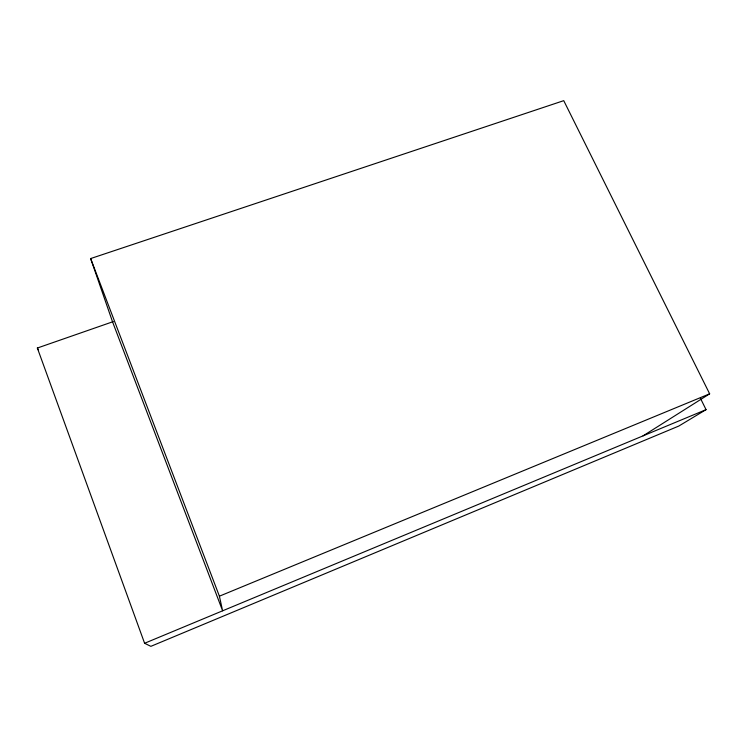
<?xml version="1.0" encoding="UTF-8"?>
<svg xmlns="http://www.w3.org/2000/svg" width="747" height="747" viewBox="0 0 747 747"><rect width="100%" height="100%" fill="white"/><g stroke="black" fill="none" stroke-linecap="round" stroke-linejoin="round"><path stroke-width="1.12" d="M643.027 435.875L709.65 393.828L563.742 100.658L90.648 258.555L112.554 321.854L222.615 610.803L219.403 596.19L90.648 258.555M700.378 398.188L706.055 409.645L678.79 426.061L150.866 646.342L144.601 643.27L37.35 348.027L113.376 321.565M144.601 643.27L706.055 409.645M219.403 596.19L709.65 393.828M37.35 348.027L38.489 349.96"/></g></svg>
